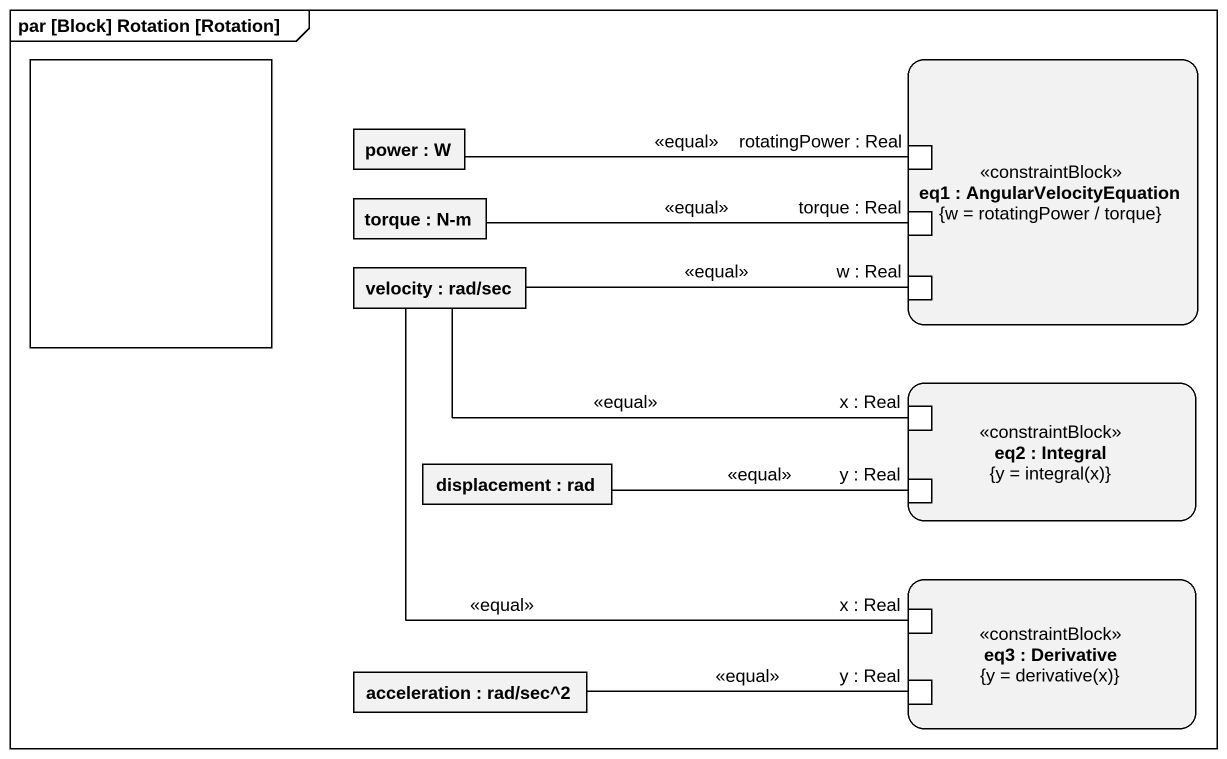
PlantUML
@startuml
mainframe par [Block] Rotation [Rotation]
rectangle " " as rectangle1
rectangle "eq1 : AngularVelocityEquation\n{w = rotatingPower / torque}" as eq1 <<constraintBlock>> {
  port "rotatingPower : Real" as rotatingPower_Real
  port "torque : Real" as torque_Real
  port "w : Real" as w_Real
}
rectangle "power : W" as power
rectangle "torque : N-m" as torque
rectangle "velocity : rad/sec" as velocity
rectangle "eq2 : Integral\n{y = integral(x)}" as eq2 <<constraintBlock>> {
  port "x : Real" as x_Real
  port "y : Real" as y_Real
}
rectangle "displacement : rad" as displacement
rectangle "eq3 : Derivative\n{y = derivative(x)}" as eq3 <<constraintBlock>> {
  port "x : Real" as x_Real_2
  port "y : Real" as y_Real_2
}
rectangle "acceleration : rad/sec^2" as acceleration
rotatingPower_Real -left- power : <<equal>>
torque_Real -left- torque : <<equal>>
velocity -- x_Real_2 : <<equal>>
w_Real -left- velocity : <<equal>>
x_Real -left- velocity : <<equal>>
displacement -right- y_Real : <<equal>>
acceleration -right- y_Real_2 : <<equal>>
@enduml
